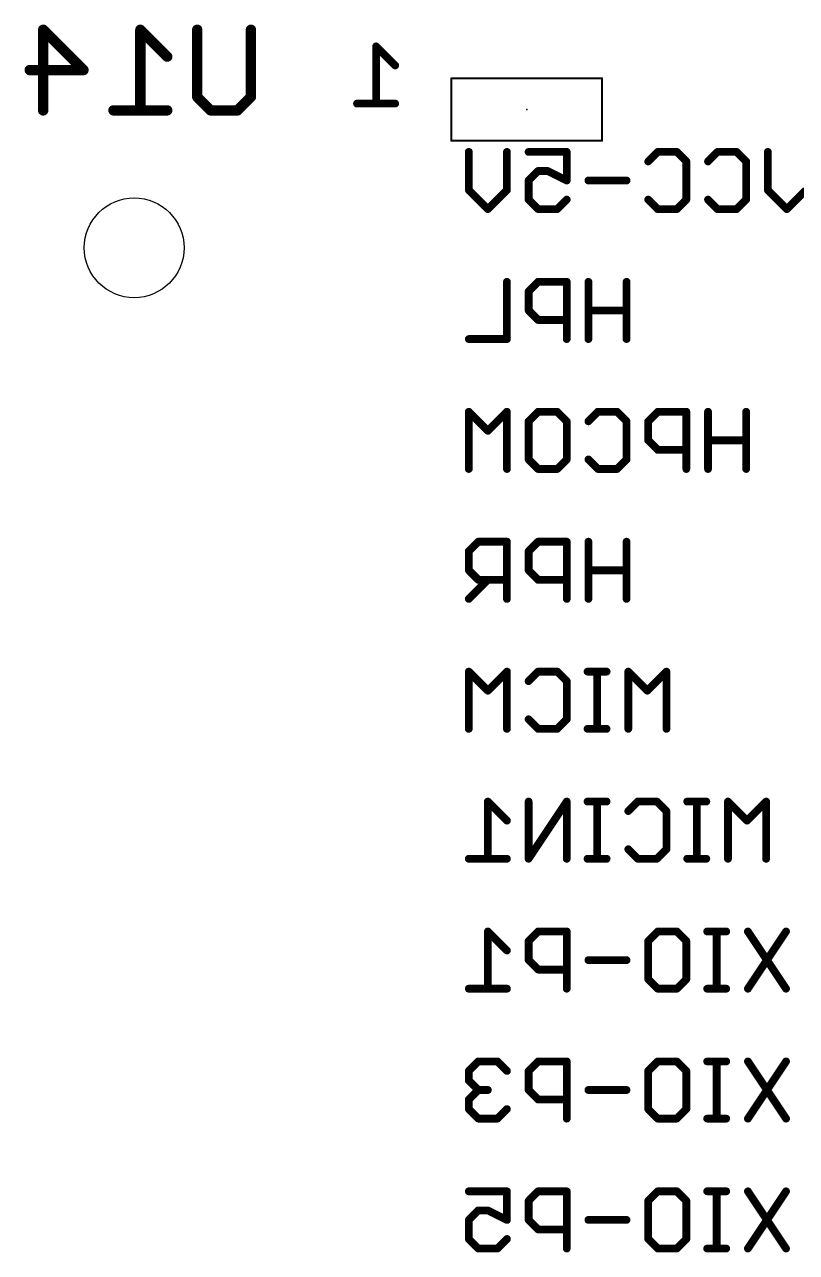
# Model space of a CAD drawing. Extents: x -84 to 55, y -33 to 162.
# Drawn here: x 15.46 to 30.56, y 114.5 to 138.51 of the extents above; entities that cross this region are included whole.
import ezdxf

# ---------------------------------------------------------------- set-up
doc = ezdxf.new("R2010")
doc.units = 0
for name, color, linetype in [('20', 7, 'CONTINUOUS'), ('22', 6, 'CONTINUOUS'), ('24', 7, 'CONTINUOUS')]:
    doc.layers.add(name, color=color, linetype=linetype)

msp = doc.modelspace()

# ---------------------------------------------------------------- linework, layer by layer
at = {"layer": '20'}
msp.add_circle((17.608, 134.144), 0.975, dxfattribs=at)
at = {"layer": '22'}
for points, const_width in [([(15.8649, 138.4427, 1), (15.7931, 138.3708)], 0.1016), ([(15.8798, 138.4067, 1), (15.7782, 138.4067)], 0.1016), ([(17.7648, 138.4427, 1), (17.6929, 138.3708)], 0.1016), ([(17.7797, 138.4067, 1), (17.6781, 138.4067)], 0.1016), ([(18.8914, 138.4067, 1), (18.7898, 138.4067)], 0.1016), ([(19.9422, 138.4067, 1), (19.8406, 138.4067)], 0.1016), ([(22.3649, 138.1089, 1), (22.311, 138.055)], 0.0762), ([(22.376, 138.082, 1), (22.2998, 138.082)], 0.0762), ([(18.2183, 137.8454, 1), (18.2902, 137.9173)], 0.1016), ([(15.5663, 137.6695, 1), (15.5663, 137.5679)], 0.1016), ([(16.5812, 137.5828, 1), (16.653, 137.6546)], 0.1016), ([(16.6171, 137.5679, 1), (16.6171, 137.6695)], 0.1016), ([(22.6839, 137.6822, 1), (22.7377, 137.736)], 0.0762), ([(23.8092, 137.4667, 1), (23.8092, 137.4477)], 0.0191), ([(23.8187, 137.4572, 1), (23.7997, 137.4572)], 0.0191), ([(26.7651, 137.4572, 1), (26.7461, 137.4572)], 0.0191), ([(26.7556, 137.4477, 1), (26.7556, 137.4667)], 0.0191), ([(18.8766, 137.1292, 1), (18.8047, 137.0574)], 0.1016), ([(18.7898, 137.0933, 1), (18.8914, 137.0933)], 0.1016), ([(19.8406, 137.0933, 1), (19.9422, 137.0933)], 0.1016), ([(19.9273, 137.0574, 1), (19.8555, 137.1292)], 0.1016), ([(15.7782, 136.8306, 1), (15.8798, 136.8306)], 0.1016), ([(17.2035, 136.8814, 1), (17.2035, 136.7798)], 0.1016), ([(17.6781, 136.8306, 1), (17.7797, 136.8306)], 0.1016), ([(18.2542, 136.7798, 1), (18.2542, 136.8814)], 0.1016), ([(19.1033, 136.8814, 1), (19.1033, 136.7798)], 0.1016), ([(19.0674, 136.7947, 1), (19.1392, 136.8665)], 0.1016), ([(19.5928, 136.8665, 1), (19.6646, 136.7947)], 0.1016), ([(19.6287, 136.7798, 1), (19.6287, 136.8814)], 0.1016), ([(21.9651, 137.0015, 1), (21.9651, 136.9253)], 0.0762), ([(22.2998, 136.9634, 1), (22.376, 136.9634)], 0.0762), ([(22.7108, 136.9253, 1), (22.7108, 137.0015)], 0.0762), ([(23.8092, 136.2475, 1), (23.8092, 136.2285)], 0.0191), ([(23.7997, 136.238, 1), (23.8187, 136.238)], 0.0191), ([(26.7461, 136.238, 1), (26.7651, 136.238)], 0.0191), ([(26.7556, 136.2285, 1), (26.7556, 136.2475)], 0.0191), ([(24.1886, 136.0188, 1), (24.1124, 136.0188)], 0.0762), ([(24.9343, 136.0188, 1), (24.8581, 136.0188)], 0.0762), ([(25.3199, 136.0569, 1), (25.3199, 135.9807)], 0.0762), ([(26.1037, 136.0188, 1), (26.0275, 136.0188)], 0.0762), ([(26.0656, 135.9807, 1), (26.0656, 136.0569)], 0.0762), ([(27.6318, 135.8593, 1), (27.6856, 135.8054)], 0.0762), ([(27.8451, 136.0569, 1), (27.8451, 135.9807)], 0.0762), ([(27.8721, 135.9918, 1), (27.8182, 136.0457)], 0.0762), ([(28.2449, 136.0457, 1), (28.191, 135.9918)], 0.0762), ([(28.218, 135.9807, 1), (28.218, 136.0569)], 0.0762), ([(28.4425, 135.8323, 1), (28.3663, 135.8323)], 0.0762), ([(28.3775, 135.8054, 1), (28.4313, 135.8593)], 0.0762), ([(28.8012, 135.8593, 1), (28.855, 135.8054)], 0.0762), ([(29.0145, 136.0569, 1), (29.0145, 135.9807)], 0.0762), ([(29.0415, 135.9918, 1), (28.9876, 136.0457)], 0.0762), ([(29.4143, 136.0457, 1), (29.3604, 135.9918)], 0.0762), ([(29.3874, 135.9807, 1), (29.3874, 136.0569)], 0.0762), ([(29.6119, 135.8323, 1), (29.5357, 135.8323)], 0.0762), ([(29.5469, 135.8054, 1), (29.6007, 135.8593)], 0.0762), ([(30.0356, 136.0188, 1), (29.9594, 136.0188)], 0.0762), ([(25.5063, 135.684, 1), (25.5063, 135.6078)], 0.0762), ([(25.5333, 135.619, 1), (25.4794, 135.6728)], 0.0762), ([(25.7098, 135.68, 1), (25.6757, 135.6118)], 0.0762), ([(25.6928, 135.6078, 1), (25.6928, 135.684)], 0.0762), ([(25.358, 135.4595, 1), (25.2818, 135.4595)], 0.0762), ([(25.293, 135.4864, 1), (25.3468, 135.4325)], 0.0762), ([(26.0275, 135.4595, 1), (26.1037, 135.4595)], 0.0762), ([(26.0486, 135.4254, 1), (26.0826, 135.4936)], 0.0762), ([(26.4893, 135.4976, 1), (26.4893, 135.4214)], 0.0762), ([(27.235, 135.4214, 1), (27.235, 135.4976)], 0.0762), ([(24.1775, 135.3, 1), (24.1236, 135.2461)], 0.0762), ([(24.1124, 135.2731, 1), (24.1886, 135.2731)], 0.0762), ([(24.8581, 135.2731, 1), (24.9343, 135.2731)], 0.0762), ([(24.9232, 135.2461, 1), (24.8693, 135.3)], 0.0762), ([(25.3468, 135.1136, 1), (25.293, 135.0597)], 0.0762), ([(26.0926, 135.0597, 1), (26.0387, 135.1136)], 0.0762), ([(27.6856, 135.1136, 1), (27.6318, 135.0597)], 0.0762), ([(28.4313, 135.0597, 1), (28.3775, 135.1136)], 0.0762), ([(28.855, 135.1136, 1), (28.8012, 135.0597)], 0.0762), ([(29.6007, 135.0597, 1), (29.5469, 135.1136)], 0.0762), ([(30.0244, 135.3, 1), (29.9706, 135.2461)], 0.0762), ([(29.9594, 135.2731, 1), (30.0356, 135.2731)], 0.0762), ([(24.4964, 134.9271, 1), (24.5503, 134.8733)], 0.0762), ([(24.4964, 134.8733, 1), (24.5503, 134.9271)], 0.0762), ([(25.2818, 135.0866, 1), (25.358, 135.0866)], 0.0762), ([(25.5063, 134.9383, 1), (25.5063, 134.8621)], 0.0762), ([(25.4794, 134.8733, 1), (25.5333, 134.9271)], 0.0762), ([(25.8522, 134.9271, 1), (25.9061, 134.8733)], 0.0762), ([(25.8792, 134.8621, 1), (25.8792, 134.9383)], 0.0762), ([(27.8451, 134.9383, 1), (27.8451, 134.8621)], 0.0762), ([(27.8182, 134.8733, 1), (27.8721, 134.9271)], 0.0762), ([(28.191, 134.9271, 1), (28.2449, 134.8733)], 0.0762), ([(28.218, 134.8621, 1), (28.218, 134.9383)], 0.0762), ([(28.3663, 135.0866, 1), (28.4425, 135.0866)], 0.0762), ([(29.0145, 134.9383, 1), (29.0145, 134.8621)], 0.0762), ([(28.9876, 134.8733, 1), (29.0415, 134.9271)], 0.0762), ([(29.3604, 134.9271, 1), (29.4143, 134.8733)], 0.0762), ([(29.3874, 134.8621, 1), (29.3874, 134.9383)], 0.0762), ([(29.5357, 135.0866, 1), (29.6119, 135.0866)], 0.0762), ([(30.3434, 134.9271, 1), (30.3973, 134.8733)], 0.0762), ([(30.3434, 134.8733, 1), (30.3973, 134.9271)], 0.0762), ([(24.9343, 133.4788, 1), (24.8581, 133.4788)], 0.0762), ([(25.5063, 133.5169, 1), (25.5063, 133.4407)], 0.0762), ([(25.5333, 133.4518, 1), (25.4794, 133.5057)], 0.0762), ([(26.1037, 133.4788, 1), (26.0275, 133.4788)], 0.0762), ([(26.0656, 133.4407, 1), (26.0656, 133.5169)], 0.0762), ([(26.5274, 133.4788, 1), (26.4512, 133.4788)], 0.0762), ([(27.2731, 133.4788, 1), (27.1969, 133.4788)], 0.0762), ([(25.358, 133.2923, 1), (25.2818, 133.2923)], 0.0762), ([(25.293, 133.3193, 1), (25.3468, 133.2654)], 0.0762), ([(25.3468, 132.9464, 1), (25.293, 132.8925)], 0.0762), ([(26.4893, 132.9576, 1), (26.4893, 132.8814)], 0.0762), ([(27.235, 132.8814, 1), (27.235, 132.9576)], 0.0762), ([(25.2818, 132.9195, 1), (25.358, 132.9195)], 0.0762), ([(25.5063, 132.7712, 1), (25.5063, 132.695)], 0.0762), ([(25.4794, 132.7061, 1), (25.5333, 132.76)], 0.0762), ([(26.0656, 132.695, 1), (26.0656, 132.7712)], 0.0762), ([(24.1505, 132.3983, 1), (24.1505, 132.3221)], 0.0762), ([(24.8581, 132.3602, 1), (24.9343, 132.3602)], 0.0762), ([(24.8962, 132.3221, 1), (24.8962, 132.3983)], 0.0762), ([(26.0275, 132.3602, 1), (26.1037, 132.3602)], 0.0762), ([(26.4512, 132.3602, 1), (26.5274, 132.3602)], 0.0762), ([(27.1969, 132.3602, 1), (27.2731, 132.3602)], 0.0762), ([(24.1886, 130.9388, 1), (24.1124, 130.9388)], 0.0762), ([(24.1774, 130.9657, 1), (24.1236, 130.9118)], 0.0762), ([(24.9343, 130.9388, 1), (24.8581, 130.9388)], 0.0762), ([(24.9232, 130.9118, 1), (24.8693, 130.9657)], 0.0762), ([(25.358, 130.7523, 1), (25.2818, 130.7523)], 0.0762), ([(25.5063, 130.9769, 1), (25.5063, 130.9007)], 0.0762), ([(25.5333, 130.9118, 1), (25.4794, 130.9657)], 0.0762), ([(25.9061, 130.9657, 1), (25.8522, 130.9118)], 0.0762), ([(25.8792, 130.9007, 1), (25.8792, 130.9769)], 0.0762), ([(26.1037, 130.7523, 1), (26.0275, 130.7523)], 0.0762), ([(26.6757, 130.9769, 1), (26.6757, 130.9007)], 0.0762), ([(26.7027, 130.9118, 1), (26.6488, 130.9657)], 0.0762), ([(27.0755, 130.9657, 1), (27.0216, 130.9118)], 0.0762), ([(27.0486, 130.9007, 1), (27.0486, 130.9769)], 0.0762), ([(27.2731, 130.7523, 1), (27.1969, 130.7523)], 0.0762), ([(27.6968, 130.7523, 1), (27.6206, 130.7523)], 0.0762), ([(27.8451, 130.9769, 1), (27.8451, 130.9007)], 0.0762), ([(27.8721, 130.9118, 1), (27.8182, 130.9657)], 0.0762), ([(28.4425, 130.9388, 1), (28.3663, 130.9388)], 0.0762), ([(28.4044, 130.9007, 1), (28.4044, 130.9769)], 0.0762), ([(28.8662, 130.9388, 1), (28.79, 130.9388)], 0.0762), ([(29.6119, 130.9388, 1), (29.5357, 130.9388)], 0.0762), ([(24.4964, 130.5928, 1), (24.5503, 130.539)], 0.0762), ([(24.4964, 130.539, 1), (24.5503, 130.5928)], 0.0762), ([(25.293, 130.7793, 1), (25.3468, 130.7254)], 0.0762), ([(26.0387, 130.7254, 1), (26.0925, 130.7793)], 0.0762), ([(26.4624, 130.7793, 1), (26.5162, 130.7254)], 0.0762), ([(27.2081, 130.7254, 1), (27.2619, 130.7793)], 0.0762), ([(27.6318, 130.7793, 1), (27.6856, 130.7254)], 0.0762), ([(27.6856, 130.4064, 1), (27.6318, 130.3525)], 0.0762), ([(27.6206, 130.3795, 1), (27.6968, 130.3795)], 0.0762), ([(28.8281, 130.4176, 1), (28.8281, 130.3414)], 0.0762), ([(29.5738, 130.3414, 1), (29.5738, 130.4176)], 0.0762), ([(27.8451, 130.2311, 1), (27.8451, 130.155)], 0.0762), ([(27.8182, 130.1661, 1), (27.8721, 130.22)], 0.0762), ([(28.4044, 130.155, 1), (28.4044, 130.2311)], 0.0762), ([(25.3468, 130.0336, 1), (25.293, 129.9797)], 0.0762), ([(25.2818, 130.0066, 1), (25.358, 130.0066)], 0.0762), ([(25.5063, 129.8583, 1), (25.5063, 129.7821)], 0.0762), ([(25.4794, 129.7933, 1), (25.5333, 129.8471)], 0.0762), ([(25.8522, 129.8471, 1), (25.9061, 129.7933)], 0.0762), ([(25.8792, 129.7821, 1), (25.8792, 129.8583)], 0.0762), ([(26.0275, 130.0066, 1), (26.1037, 130.0066)], 0.0762), ([(26.0925, 129.9797, 1), (26.0387, 130.0336)], 0.0762), ([(26.5162, 130.0336, 1), (26.4624, 129.9797)], 0.0762), ([(26.6757, 129.8583, 1), (26.6757, 129.7821)], 0.0762), ([(26.6488, 129.7933, 1), (26.7027, 129.8471)], 0.0762), ([(27.0216, 129.8471, 1), (27.0755, 129.7933)], 0.0762), ([(27.0486, 129.7821, 1), (27.0486, 129.8583)], 0.0762), ([(27.1969, 130.0066, 1), (27.2731, 130.0066)], 0.0762), ([(27.2619, 129.9797, 1), (27.2081, 130.0336)], 0.0762), ([(24.1124, 129.8202, 1), (24.1886, 129.8202)], 0.0762), ([(24.8581, 129.8202, 1), (24.9343, 129.8202)], 0.0762), ([(28.3663, 129.8202, 1), (28.4425, 129.8202)], 0.0762), ([(28.79, 129.8202, 1), (28.8662, 129.8202)], 0.0762), ([(29.5357, 129.8202, 1), (29.6119, 129.8202)], 0.0762), ([(24.3369, 128.4369, 1), (24.3369, 128.3607)], 0.0762), ([(24.3639, 128.3718, 1), (24.31, 128.4257)], 0.0762), ([(24.9343, 128.3988, 1), (24.8581, 128.3988)], 0.0762), ([(24.8962, 128.3607, 1), (24.8962, 128.4369)], 0.0762), ([(25.5063, 128.4369, 1), (25.5063, 128.3607)], 0.0762), ([(25.5333, 128.3718, 1), (25.4794, 128.4257)], 0.0762), ([(26.1037, 128.3988, 1), (26.0275, 128.3988)], 0.0762), ([(26.0656, 128.3607, 1), (26.0656, 128.4369)], 0.0762), ([(26.5274, 128.3988, 1), (26.4512, 128.3988)], 0.0762), ([(27.2731, 128.3988, 1), (27.1969, 128.3988)], 0.0762), ([(24.1886, 128.2123, 1), (24.1124, 128.2123)], 0.0762), ([(24.1236, 128.2393, 1), (24.1774, 128.1854)], 0.0762), ([(25.358, 128.2123, 1), (25.2818, 128.2123)], 0.0762), ([(25.293, 128.2393, 1), (25.3468, 128.1854)], 0.0762), ([(24.1774, 127.8664, 1), (24.1236, 127.8125)], 0.0762), ([(24.1124, 127.8395, 1), (24.1886, 127.8395)], 0.0762), ([(24.3369, 127.6912, 1), (24.3369, 127.615)], 0.0762), ([(24.31, 127.6261, 1), (24.3639, 127.68)], 0.0762), ([(24.5503, 127.6261, 1), (24.4964, 127.68)], 0.0762), ([(24.8962, 127.615, 1), (24.8962, 127.6912)], 0.0762), ([(25.3468, 127.8664, 1), (25.293, 127.8125)], 0.0762), ([(25.2818, 127.8395, 1), (25.358, 127.8395)], 0.0762), ([(25.5063, 127.6912, 1), (25.5063, 127.615)], 0.0762), ([(25.4794, 127.6261, 1), (25.5333, 127.68)], 0.0762), ([(26.0656, 127.615, 1), (26.0656, 127.6912)], 0.0762), ([(26.4893, 127.8776, 1), (26.4893, 127.8014)], 0.0762), ([(27.235, 127.8014, 1), (27.235, 127.8776)], 0.0762), ([(24.1236, 127.3071, 1), (24.1774, 127.2533)], 0.0762), ([(24.8581, 127.2802, 1), (24.9343, 127.2802)], 0.0762), ([(26.0275, 127.2802, 1), (26.1037, 127.2802)], 0.0762), ([(26.4512, 127.2802, 1), (26.5274, 127.2802)], 0.0762), ([(27.1969, 127.2802, 1), (27.2731, 127.2802)], 0.0762), ([(24.1886, 125.8588, 1), (24.1124, 125.8588)], 0.0762), ([(24.1774, 125.8857, 1), (24.1236, 125.8318)], 0.0762), ([(24.9343, 125.8588, 1), (24.8581, 125.8588)], 0.0762), ([(24.9231, 125.8318, 1), (24.8693, 125.8857)], 0.0762), ([(25.5063, 125.8969, 1), (25.5063, 125.8207)], 0.0762), ([(25.5333, 125.8318, 1), (25.4794, 125.8857)], 0.0762), ([(25.9061, 125.8857, 1), (25.8522, 125.8318)], 0.0762), ([(25.8792, 125.8207, 1), (25.8792, 125.8969)], 0.0762), ([(26.4724, 125.8969, 1), (26.4724, 125.8207)], 0.0762), ([(26.6969, 125.8588, 1), (26.6207, 125.8588)], 0.0762), ([(26.8452, 125.8207, 1), (26.8452, 125.8969)], 0.0762), ([(27.307, 125.8588, 1), (27.2308, 125.8588)], 0.0762), ([(27.2958, 125.8857, 1), (27.242, 125.8318)], 0.0762), ([(28.0527, 125.8588, 1), (27.9765, 125.8588)], 0.0762), ([(28.0415, 125.8318, 1), (27.9877, 125.8857)], 0.0762), ([(24.4964, 125.5128, 1), (24.5503, 125.459)], 0.0762), ([(24.4964, 125.459, 1), (24.5503, 125.5128)], 0.0762), ([(25.293, 125.6993, 1), (25.3468, 125.6454)], 0.0762), ([(26.1037, 125.6723, 1), (26.0275, 125.6723)], 0.0762), ([(26.0387, 125.6454, 1), (26.0925, 125.6993)], 0.0762), ([(27.6148, 125.5128, 1), (27.6687, 125.459)], 0.0762), ([(27.6148, 125.459, 1), (27.6687, 125.5128)], 0.0762), ([(25.3468, 124.9536, 1), (25.293, 124.8997)], 0.0762), ([(26.0275, 124.9266, 1), (26.1037, 124.9266)], 0.0762), ([(26.0925, 124.8997, 1), (26.0387, 124.9536)], 0.0762), ([(24.1124, 124.7402, 1), (24.1886, 124.7402)], 0.0762), ([(24.8581, 124.7402, 1), (24.9343, 124.7402)], 0.0762), ([(25.5063, 124.7783, 1), (25.5063, 124.7021)], 0.0762), ([(25.4794, 124.7133, 1), (25.5333, 124.7671)], 0.0762), ([(25.8522, 124.7671, 1), (25.9061, 124.7133)], 0.0762), ([(25.8792, 124.7021, 1), (25.8792, 124.7783)], 0.0762), ([(26.4724, 124.7783, 1), (26.4724, 124.7021)], 0.0762), ([(26.6207, 124.7402, 1), (26.6969, 124.7402)], 0.0762), ([(26.8452, 124.7021, 1), (26.8452, 124.7783)], 0.0762), ([(27.2308, 124.7402, 1), (27.307, 124.7402)], 0.0762), ([(27.9765, 124.7402, 1), (28.0527, 124.7402)], 0.0762), ([(24.5503, 123.3457, 1), (24.4964, 123.2918)], 0.0762), ([(24.5615, 123.3188, 1), (24.4853, 123.3188)], 0.0762), ([(25.358, 123.3188, 1), (25.2818, 123.3188)], 0.0762), ([(26.1037, 123.3188, 1), (26.0275, 123.3188)], 0.0762), ([(26.0973, 123.2976, 1), (26.0339, 123.3399)], 0.0762), ([(26.4724, 123.3569, 1), (26.4724, 123.2807)], 0.0762), ([(26.6969, 123.3188, 1), (26.6207, 123.3188)], 0.0762), ([(26.8452, 123.2807, 1), (26.8452, 123.3569)], 0.0762), ([(27.4553, 123.3569, 1), (27.4553, 123.2807)], 0.0762), ([(27.4823, 123.2918, 1), (27.4284, 123.3457)], 0.0762), ([(27.8551, 123.3457, 1), (27.8012, 123.2918)], 0.0762), ([(27.8282, 123.2807, 1), (27.8282, 123.3569)], 0.0762), ([(28.4214, 123.3569, 1), (28.4214, 123.2807)], 0.0762), ([(28.6459, 123.3188, 1), (28.5697, 123.3188)], 0.0762), ([(28.7942, 123.2807, 1), (28.7942, 123.3569)], 0.0762), ([(29.256, 123.3188, 1), (29.1798, 123.3188)], 0.0762), ([(29.2448, 123.3457, 1), (29.191, 123.2918)], 0.0762), ([(30.0017, 123.3188, 1), (29.9255, 123.3188)], 0.0762), ([(29.9905, 123.2918, 1), (29.9367, 123.3457)], 0.0762), ([(27.242, 123.1593, 1), (27.2958, 123.1054)], 0.0762), ([(28.0527, 123.1323, 1), (27.9765, 123.1323)], 0.0762), ([(27.9877, 123.1054, 1), (28.0415, 123.1593)], 0.0762), ([(24.8693, 122.919, 1), (24.9232, 122.9728)], 0.0762), ([(29.5638, 122.9728, 1), (29.6177, 122.919)], 0.0762), ([(29.5638, 122.919, 1), (29.6177, 122.9728)], 0.0762), ([(27.2958, 122.4136, 1), (27.242, 122.3597)], 0.0762), ([(27.9765, 122.3866, 1), (28.0527, 122.3866)], 0.0762), ([(28.0415, 122.3597, 1), (27.9877, 122.4136)], 0.0762), ([(24.1505, 122.2383, 1), (24.1505, 122.1621)], 0.0762), ([(24.4853, 122.2002, 1), (24.5615, 122.2002)], 0.0762), ([(24.8962, 122.1621, 1), (24.8962, 122.2383)], 0.0762), ([(25.2882, 122.2213, 1), (25.3516, 122.1791)], 0.0762), ([(25.2818, 122.2002, 1), (25.358, 122.2002)], 0.0762), ([(26.0275, 122.2002, 1), (26.1037, 122.2002)], 0.0762), ([(26.4724, 122.2383, 1), (26.4724, 122.1621)], 0.0762), ([(26.6207, 122.2002, 1), (26.6969, 122.2002)], 0.0762), ([(26.8452, 122.1621, 1), (26.8452, 122.2383)], 0.0762), ([(27.4553, 122.2383, 1), (27.4553, 122.1621)], 0.0762), ([(27.4284, 122.1733, 1), (27.4823, 122.2271)], 0.0762), ([(27.8012, 122.2271, 1), (27.8551, 122.1733)], 0.0762), ([(27.8282, 122.1621, 1), (27.8282, 122.2383)], 0.0762), ([(28.4214, 122.2383, 1), (28.4214, 122.1621)], 0.0762), ([(28.5697, 122.2002, 1), (28.6459, 122.2002)], 0.0762), ([(28.7942, 122.1621, 1), (28.7942, 122.2383)], 0.0762), ([(29.1798, 122.2002, 1), (29.256, 122.2002)], 0.0762), ([(29.9255, 122.2002, 1), (30.0017, 122.2002)], 0.0762), ([(24.5503, 120.8057, 1), (24.4964, 120.7518)], 0.0762), ([(24.5615, 120.7788, 1), (24.4853, 120.7788)], 0.0762), ([(25.5063, 120.8169, 1), (25.5063, 120.7407)], 0.0762), ([(25.5333, 120.7518, 1), (25.4794, 120.8057)], 0.0762), ([(26.1037, 120.7788, 1), (26.0275, 120.7788)], 0.0762), ([(26.0656, 120.7407, 1), (26.0656, 120.8169)], 0.0762), ([(27.8451, 120.8169, 1), (27.8451, 120.7407)], 0.0762), ([(27.8721, 120.7518, 1), (27.8182, 120.8057)], 0.0762), ([(28.2449, 120.8057, 1), (28.191, 120.7518)], 0.0762), ([(28.218, 120.7407, 1), (28.218, 120.8169)], 0.0762), ([(28.8112, 120.8169, 1), (28.8112, 120.7407)], 0.0762), ([(29.0357, 120.7788, 1), (28.9595, 120.7788)], 0.0762), ([(29.184, 120.7407, 1), (29.184, 120.8169)], 0.0762), ([(29.6394, 120.7999, 1), (29.576, 120.7576)], 0.0762), ([(30.3851, 120.7576, 1), (30.3217, 120.7999)], 0.0762), ([(25.358, 120.5923, 1), (25.2818, 120.5923)], 0.0762), ([(25.293, 120.6193, 1), (25.3468, 120.5654)], 0.0762), ([(27.6968, 120.5923, 1), (27.6206, 120.5923)], 0.0762), ([(27.6318, 120.6193, 1), (27.6856, 120.5654)], 0.0762), ([(28.4425, 120.5923, 1), (28.3663, 120.5923)], 0.0762), ([(28.3775, 120.5654, 1), (28.4313, 120.6193)], 0.0762), ([(24.8693, 120.379, 1), (24.9232, 120.4328)], 0.0762), ([(25.3468, 120.2464, 1), (25.293, 120.1925)], 0.0762), ([(26.4893, 120.2576, 1), (26.4893, 120.1814)], 0.0762), ([(27.235, 120.1814, 1), (27.235, 120.2576)], 0.0762), ([(25.2818, 120.2195, 1), (25.358, 120.2195)], 0.0762), ([(25.5063, 120.0712, 1), (25.5063, 119.995)], 0.0762), ([(25.4794, 120.0061, 1), (25.5333, 120.06)], 0.0762), ([(26.0656, 119.995, 1), (26.0656, 120.0712)], 0.0762), ([(27.6856, 119.8736, 1), (27.6318, 119.8197)], 0.0762), ([(27.6206, 119.8466, 1), (27.6968, 119.8466)], 0.0762), ([(28.3663, 119.8466, 1), (28.4425, 119.8466)], 0.0762), ([(28.4313, 119.8197, 1), (28.3775, 119.8736)], 0.0762), ([(24.1505, 119.6983, 1), (24.1505, 119.6221)], 0.0762), ([(24.4853, 119.6602, 1), (24.5615, 119.6602)], 0.0762), ([(24.8962, 119.6221, 1), (24.8962, 119.6983)], 0.0762), ([(26.0275, 119.6602, 1), (26.1037, 119.6602)], 0.0762), ([(27.8451, 119.6983, 1), (27.8451, 119.6221)], 0.0762), ([(27.8182, 119.6333, 1), (27.8721, 119.6871)], 0.0762), ([(28.191, 119.6871, 1), (28.2449, 119.6333)], 0.0762), ([(28.218, 119.6221, 1), (28.218, 119.6983)], 0.0762), ([(28.8112, 119.6983, 1), (28.8112, 119.6221)], 0.0762), ([(28.9595, 119.6602, 1), (29.0357, 119.6602)], 0.0762), ([(29.184, 119.6221, 1), (29.184, 119.6983)], 0.0762), ([(29.576, 119.6813, 1), (29.6394, 119.6391)], 0.0762), ([(30.3217, 119.6391, 1), (30.3851, 119.6813)], 0.0762), ([(24.1886, 118.0523, 1), (24.1124, 118.0523)], 0.0762), ([(24.1236, 118.0793, 1), (24.1774, 118.0254)], 0.0762), ([(24.3369, 118.2769, 1), (24.3369, 118.2007)], 0.0762), ([(24.3639, 118.2118, 1), (24.31, 118.2657)], 0.0762), ([(24.7367, 118.2657, 1), (24.6828, 118.2118)], 0.0762), ([(24.7098, 118.2007, 1), (24.7098, 118.2769)], 0.0762), ([(24.8693, 118.0254, 1), (24.9232, 118.0793)], 0.0762), ([(25.358, 118.0523, 1), (25.2818, 118.0523)], 0.0762), ([(25.293, 118.0793, 1), (25.3468, 118.0254)], 0.0762), ([(25.5063, 118.2769, 1), (25.5063, 118.2007)], 0.0762), ([(25.5333, 118.2118, 1), (25.4794, 118.2657)], 0.0762), ([(26.1037, 118.2388, 1), (26.0275, 118.2388)], 0.0762), ([(26.0656, 118.2007, 1), (26.0656, 118.2769)], 0.0762), ([(27.6968, 118.0523, 1), (27.6206, 118.0523)], 0.0762), ([(27.6318, 118.0793, 1), (27.6856, 118.0254)], 0.0762), ([(27.8451, 118.2769, 1), (27.8451, 118.2007)], 0.0762), ([(27.8721, 118.2118, 1), (27.8182, 118.2657)], 0.0762), ([(28.2449, 118.2657, 1), (28.191, 118.2118)], 0.0762), ([(28.218, 118.2007, 1), (28.218, 118.2769)], 0.0762), ([(28.4425, 118.0523, 1), (28.3663, 118.0523)], 0.0762), ([(28.3775, 118.0254, 1), (28.4313, 118.0793)], 0.0762), ([(28.8112, 118.2769, 1), (28.8112, 118.2007)], 0.0762), ([(29.0357, 118.2388, 1), (28.9595, 118.2388)], 0.0762), ([(29.184, 118.2007, 1), (29.184, 118.2769)], 0.0762), ([(29.6394, 118.2599, 1), (29.576, 118.2176)], 0.0762), ([(30.3851, 118.2176, 1), (30.3217, 118.2599)], 0.0762), ([(24.1124, 117.8659, 1), (24.1886, 117.8659)], 0.0762), ([(24.1775, 117.8928, 1), (24.1236, 117.839)], 0.0762), ([(24.3369, 117.7176, 1), (24.3369, 117.6414)], 0.0762), ([(24.3639, 117.6525, 1), (24.31, 117.7064)], 0.0762), ([(24.31, 117.6525, 1), (24.3639, 117.7064)], 0.0762), ([(24.5234, 117.6414, 1), (24.5234, 117.7176)], 0.0762), ([(25.3468, 117.7064, 1), (25.293, 117.6525)], 0.0762), ([(25.2818, 117.6795, 1), (25.358, 117.6795)], 0.0762), ([(26.4893, 117.7176, 1), (26.4893, 117.6414)], 0.0762), ([(27.235, 117.6414, 1), (27.235, 117.7176)], 0.0762), ([(24.1886, 117.4931, 1), (24.1124, 117.4931)], 0.0762), ([(24.1236, 117.52, 1), (24.1774, 117.4661)], 0.0762), ([(24.1774, 117.3336, 1), (24.1236, 117.2797)], 0.0762), ([(24.9232, 117.2797, 1), (24.8693, 117.3336)], 0.0762), ([(25.5063, 117.5312, 1), (25.5063, 117.455)], 0.0762), ([(25.4794, 117.4661, 1), (25.5333, 117.52)], 0.0762), ([(26.0656, 117.455, 1), (26.0656, 117.5312)], 0.0762), ([(27.6856, 117.3336, 1), (27.6318, 117.2797)], 0.0762), ([(28.4313, 117.2797, 1), (28.3775, 117.3336)], 0.0762), ([(24.1124, 117.3066, 1), (24.1886, 117.3066)], 0.0762), ([(24.3369, 117.1583, 1), (24.3369, 117.0821)], 0.0762), ([(24.31, 117.0933, 1), (24.3639, 117.1471)], 0.0762), ([(24.6828, 117.1471, 1), (24.7367, 117.0933)], 0.0762), ([(24.7098, 117.0821, 1), (24.7098, 117.1583)], 0.0762), ([(26.0275, 117.1202, 1), (26.1037, 117.1202)], 0.0762), ([(27.6206, 117.3066, 1), (27.6968, 117.3066)], 0.0762), ([(27.8451, 117.1583, 1), (27.8451, 117.0821)], 0.0762), ([(27.8182, 117.0933, 1), (27.8721, 117.1471)], 0.0762), ([(28.191, 117.1471, 1), (28.2449, 117.0933)], 0.0762), ([(28.218, 117.0821, 1), (28.218, 117.1583)], 0.0762), ([(28.3663, 117.3066, 1), (28.4425, 117.3066)], 0.0762), ([(28.8112, 117.1583, 1), (28.8112, 117.0821)], 0.0762), ([(28.9595, 117.1202, 1), (29.0357, 117.1202)], 0.0762), ([(29.184, 117.0821, 1), (29.184, 117.1583)], 0.0762), ([(29.576, 117.1413, 1), (29.6394, 117.0991)], 0.0762), ([(30.3217, 117.0991, 1), (30.3851, 117.1413)], 0.0762), ([(24.1505, 115.7369, 1), (24.1505, 115.6607)], 0.0762), ([(24.9343, 115.6988, 1), (24.8581, 115.6988)], 0.0762), ([(24.8962, 115.6607, 1), (24.8962, 115.7369)], 0.0762), ([(25.5063, 115.7369, 1), (25.5063, 115.6607)], 0.0762), ([(25.5333, 115.6718, 1), (25.4794, 115.7257)], 0.0762), ([(26.1037, 115.6988, 1), (26.0275, 115.6988)], 0.0762), ([(26.0656, 115.6607, 1), (26.0656, 115.7369)], 0.0762), ([(27.8451, 115.7369, 1), (27.8451, 115.6607)], 0.0762), ([(27.8721, 115.6718, 1), (27.8182, 115.7257)], 0.0762), ([(28.2449, 115.7257, 1), (28.191, 115.6718)], 0.0762), ([(28.218, 115.6607, 1), (28.218, 115.7369)], 0.0762), ([(28.8112, 115.7369, 1), (28.8112, 115.6607)], 0.0762), ([(29.0357, 115.6988, 1), (28.9595, 115.6988)], 0.0762), ([(29.184, 115.6607, 1), (29.184, 115.7369)], 0.0762), ([(29.6394, 115.7199, 1), (29.576, 115.6776)], 0.0762), ([(30.3851, 115.6776, 1), (30.3217, 115.7199)], 0.0762), ([(25.358, 115.5123, 1), (25.2818, 115.5123)], 0.0762), ([(25.293, 115.5393, 1), (25.3468, 115.4854)], 0.0762), ([(27.6968, 115.5123, 1), (27.6206, 115.5123)], 0.0762), ([(27.6318, 115.5393, 1), (27.6856, 115.4854)], 0.0762), ([(28.4425, 115.5123, 1), (28.3663, 115.5123)], 0.0762), ([(28.3775, 115.4854, 1), (28.4313, 115.5393)], 0.0762), ([(24.3369, 115.364, 1), (24.3369, 115.2878)], 0.0762), ([(24.3639, 115.299, 1), (24.31, 115.3528)], 0.0762), ([(24.5404, 115.36, 1), (24.5063, 115.2918)], 0.0762), ([(24.5234, 115.2878, 1), (24.5234, 115.364)], 0.0762), ([(24.1886, 115.1395, 1), (24.1124, 115.1395)], 0.0762), ([(24.1236, 115.1664, 1), (24.1775, 115.1125)], 0.0762), ([(24.8581, 115.1395, 1), (24.9343, 115.1395)], 0.0762), ([(24.8792, 115.1054, 1), (24.9133, 115.1736)], 0.0762), ([(25.3468, 115.1664, 1), (25.293, 115.1125)], 0.0762), ([(25.2818, 115.1395, 1), (25.358, 115.1395)], 0.0762), ([(25.5063, 114.9912, 1), (25.5063, 114.915)], 0.0762), ([(25.4794, 114.9261, 1), (25.5333, 114.98)], 0.0762), ([(26.0656, 114.915, 1), (26.0656, 114.9912)], 0.0762), ([(26.4893, 115.1776, 1), (26.4893, 115.1014)], 0.0762), ([(27.235, 115.1014, 1), (27.235, 115.1776)], 0.0762), ([(24.1774, 114.7936, 1), (24.1236, 114.7397)], 0.0762), ([(24.1124, 114.7666, 1), (24.1886, 114.7666)], 0.0762), ([(24.9232, 114.7397, 1), (24.8693, 114.7936)], 0.0762), ([(27.6856, 114.7936, 1), (27.6318, 114.7397)], 0.0762), ([(27.6206, 114.7666, 1), (27.6968, 114.7666)], 0.0762), ([(28.3663, 114.7666, 1), (28.4425, 114.7666)], 0.0762), ([(28.4313, 114.7397, 1), (28.3775, 114.7936)], 0.0762), ([(24.3369, 114.6183, 1), (24.3369, 114.5421)], 0.0762), ([(24.31, 114.5533, 1), (24.3639, 114.6071)], 0.0762), ([(24.6828, 114.6071, 1), (24.7367, 114.5533)], 0.0762), ([(24.7098, 114.5421, 1), (24.7098, 114.6183)], 0.0762), ([(26.0275, 114.5802, 1), (26.1037, 114.5802)], 0.0762), ([(27.8451, 114.6183, 1), (27.8451, 114.5421)], 0.0762), ([(27.8182, 114.5533, 1), (27.8721, 114.6071)], 0.0762), ([(28.191, 114.6071, 1), (28.2449, 114.5533)], 0.0762), ([(28.218, 114.5421, 1), (28.218, 114.6183)], 0.0762), ([(28.8112, 114.6183, 1), (28.8112, 114.5421)], 0.0762), ([(28.9595, 114.5802, 1), (29.0357, 114.5802)], 0.0762), ([(29.184, 114.5421, 1), (29.184, 114.6183)], 0.0762), ([(29.576, 114.6013, 1), (29.6394, 114.5591)], 0.0762), ([(30.3217, 114.5591, 1), (30.3851, 114.6013)], 0.0762)]:
    msp.add_lwpolyline(points, format="xyb", dxfattribs=dict(at, const_width=const_width))
for points, const_width in [([(15.829, 136.8306), (15.829, 138.4067)], 0.2032), ([(15.829, 138.4067), (16.6171, 137.6187)], 0.2032), ([(18.2542, 137.8814), (17.7289, 138.4067)], 0.2032), ([(17.7289, 138.4067), (17.7289, 136.8306)], 0.2032), ([(18.8406, 137.0933), (18.8406, 138.4067)], 0.2032), ([(19.8914, 138.4067), (19.8914, 137.0933)], 0.2032), ([(22.7108, 137.7091), (22.3379, 138.082)], 0.1524), ([(22.3379, 138.082), (22.3379, 136.9634)], 0.1524), ([(16.6171, 137.6187), (15.5663, 137.6187)], 0.2032), ([(26.7556, 137.4572), (23.8092, 137.4572)], 0.0381), ([(23.8092, 137.4572), (23.8092, 136.238)], 0.0381), ([(26.7556, 136.238), (26.7556, 137.4572)], 0.0381), ([(19.1033, 136.8306), (18.8406, 137.0933)], 0.2032), ([(19.8914, 137.0933), (19.6287, 136.8306)], 0.2032), ([(18.2542, 136.8306), (17.2035, 136.8306)], 0.2032), ([(19.6287, 136.8306), (19.1033, 136.8306)], 0.2032), ([(22.7108, 136.9634), (21.9651, 136.9634)], 0.1524), ([(23.8092, 136.238), (26.7556, 136.238)], 0.0381), ([(24.1505, 135.2731), (24.1505, 136.0188)], 0.1524), ([(24.8962, 136.0188), (24.8962, 135.2731)], 0.1524), ([(25.3199, 136.0188), (26.0656, 136.0188)], 0.1524), ([(26.0656, 136.0188), (26.0656, 135.4595)], 0.1524), ([(27.6587, 135.8323), (27.8451, 136.0188)], 0.1524), ([(27.8451, 136.0188), (28.218, 136.0188)], 0.1524), ([(28.218, 136.0188), (28.4044, 135.8323)], 0.1524), ([(28.4044, 135.8323), (28.4044, 135.0866)], 0.1524), ([(28.8281, 135.8323), (29.0145, 136.0188)], 0.1524), ([(29.0145, 136.0188), (29.3874, 136.0188)], 0.1524), ([(29.3874, 136.0188), (29.5738, 135.8323)], 0.1524), ([(29.5738, 135.8323), (29.5738, 135.0866)], 0.1524), ([(29.9975, 135.2731), (29.9975, 136.0188)], 0.1524), ([(25.5063, 135.6459), (25.3199, 135.4595)], 0.1524), ([(25.6928, 135.6459), (25.5063, 135.6459)], 0.1524), ([(26.0656, 135.4595), (25.6928, 135.6459)], 0.1524), ([(25.3199, 135.4595), (25.3199, 135.0866)], 0.1524), ([(27.235, 135.4595), (26.4893, 135.4595)], 0.1524), ([(24.5234, 134.9002), (24.1505, 135.2731)], 0.1524), ([(24.8962, 135.2731), (24.5234, 134.9002)], 0.1524), ([(25.3199, 135.0866), (25.5063, 134.9002)], 0.1524), ([(25.8792, 134.9002), (26.0656, 135.0866)], 0.1524), ([(27.8451, 134.9002), (27.6587, 135.0866)], 0.1524), ([(28.4044, 135.0866), (28.218, 134.9002)], 0.1524), ([(29.0145, 134.9002), (28.8281, 135.0866)], 0.1524), ([(29.5738, 135.0866), (29.3874, 134.9002)], 0.1524), ([(30.3703, 134.9002), (29.9975, 135.2731)], 0.1524), ([(30.7432, 135.2731), (30.3703, 134.9002)], 0.1524), ([(25.5063, 134.9002), (25.8792, 134.9002)], 0.1524), ([(28.218, 134.9002), (27.8451, 134.9002)], 0.1524), ([(29.3874, 134.9002), (29.0145, 134.9002)], 0.1524), ([(24.8962, 133.4788), (24.8962, 132.3602)], 0.1524), ([(25.5063, 133.4788), (25.3199, 133.2923)], 0.1524), ([(26.0656, 133.4788), (25.5063, 133.4788)], 0.1524), ([(26.0656, 132.3602), (26.0656, 133.4788)], 0.1524), ([(26.4893, 133.4788), (26.4893, 132.3602)], 0.1524), ([(27.235, 132.3602), (27.235, 133.4788)], 0.1524), ([(25.3199, 133.2923), (25.3199, 132.9195)], 0.1524), ([(25.3199, 132.9195), (25.5063, 132.7331)], 0.1524), ([(27.235, 132.9195), (26.4893, 132.9195)], 0.1524), ([(25.5063, 132.7331), (26.0656, 132.7331)], 0.1524), ([(24.8962, 132.3602), (24.1505, 132.3602)], 0.1524), ([(24.5234, 130.5659), (24.1505, 130.9388)], 0.1524), ([(24.1505, 130.9388), (24.1505, 129.8202)], 0.1524), ([(24.8962, 130.9388), (24.5234, 130.5659)], 0.1524), ([(24.8962, 129.8202), (24.8962, 130.9388)], 0.1524), ([(25.3199, 130.7523), (25.5063, 130.9388)], 0.1524), ([(25.3199, 130.0066), (25.3199, 130.7523)], 0.1524), ([(25.5063, 130.9388), (25.8792, 130.9388)], 0.1524), ([(25.8792, 130.9388), (26.0656, 130.7523)], 0.1524), ([(26.0656, 130.7523), (26.0656, 130.0066)], 0.1524), ([(26.4893, 130.7523), (26.6757, 130.9388)], 0.1524), ([(26.6757, 130.9388), (27.0486, 130.9388)], 0.1524), ([(27.0486, 130.9388), (27.235, 130.7523)], 0.1524), ([(27.235, 130.7523), (27.235, 130.0066)], 0.1524), ([(27.8451, 130.9388), (27.6587, 130.7523)], 0.1524), ([(27.6587, 130.7523), (27.6587, 130.3795)], 0.1524), ([(28.4044, 130.9388), (27.8451, 130.9388)], 0.1524), ([(28.4044, 129.8202), (28.4044, 130.9388)], 0.1524), ([(28.8281, 130.9388), (28.8281, 129.8202)], 0.1524), ([(29.5738, 129.8202), (29.5738, 130.9388)], 0.1524), ([(27.6587, 130.3795), (27.8451, 130.193)], 0.1524), ([(29.5738, 130.3795), (28.8281, 130.3795)], 0.1524), ([(27.8451, 130.193), (28.4044, 130.193)], 0.1524), ([(25.5063, 129.8202), (25.3199, 130.0066)], 0.1524), ([(25.8792, 129.8202), (25.5063, 129.8202)], 0.1524), ([(26.0656, 130.0066), (25.8792, 129.8202)], 0.1524), ([(26.6757, 129.8202), (26.4893, 130.0066)], 0.1524), ([(27.0486, 129.8202), (26.6757, 129.8202)], 0.1524), ([(27.235, 130.0066), (27.0486, 129.8202)], 0.1524), ([(24.3369, 128.3988), (24.1505, 128.2123)], 0.1524), ([(24.8962, 128.3988), (24.3369, 128.3988)], 0.1524), ([(24.8962, 127.2802), (24.8962, 128.3988)], 0.1524), ([(25.5063, 128.3988), (25.3199, 128.2123)], 0.1524), ([(26.0656, 128.3988), (25.5063, 128.3988)], 0.1524), ([(26.0656, 127.2802), (26.0656, 128.3988)], 0.1524), ([(26.4893, 128.3988), (26.4893, 127.2802)], 0.1524), ([(27.235, 127.2802), (27.235, 128.3988)], 0.1524), ([(24.1505, 128.2123), (24.1505, 127.8395)], 0.1524), ([(25.3199, 128.2123), (25.3199, 127.8395)], 0.1524), ([(24.1505, 127.8395), (24.3369, 127.6531)], 0.1524), ([(24.5234, 127.6531), (24.1505, 127.2802)], 0.1524), ([(24.3369, 127.6531), (24.8962, 127.6531)], 0.1524), ([(25.3199, 127.8395), (25.5063, 127.6531)], 0.1524), ([(25.5063, 127.6531), (26.0656, 127.6531)], 0.1524), ([(27.235, 127.8395), (26.4893, 127.8395)], 0.1524), ([(24.5234, 125.4859), (24.1505, 125.8588)], 0.1524), ([(24.1505, 125.8588), (24.1505, 124.7402)], 0.1524), ([(24.8962, 125.8588), (24.5234, 125.4859)], 0.1524), ([(24.8962, 124.7402), (24.8962, 125.8588)], 0.1524), ([(25.3199, 125.6723), (25.5063, 125.8588)], 0.1524), ([(25.5063, 125.8588), (25.8792, 125.8588)], 0.1524), ([(25.8792, 125.8588), (26.0656, 125.6723)], 0.1524), ([(26.8452, 125.8588), (26.4724, 125.8588)], 0.1524), ([(26.6588, 124.7402), (26.6588, 125.8588)], 0.1524), ([(27.6417, 125.4859), (27.2689, 125.8588)], 0.1524), ([(27.2689, 125.8588), (27.2689, 124.7402)], 0.1524), ([(28.0146, 125.8588), (27.6417, 125.4859)], 0.1524), ([(28.0146, 124.7402), (28.0146, 125.8588)], 0.1524), ([(26.0656, 125.6723), (26.0656, 124.9266)], 0.1524), ([(25.5063, 124.7402), (25.3199, 124.9266)], 0.1524), ([(26.0656, 124.9266), (25.8792, 124.7402)], 0.1524), ([(25.8792, 124.7402), (25.5063, 124.7402)], 0.1524), ([(26.8452, 124.7402), (26.4724, 124.7402)], 0.1524), ([(24.8962, 122.9459), (24.5234, 123.3188)], 0.1524), ([(24.5234, 123.3188), (24.5234, 122.2002)], 0.1524), ([(26.0656, 123.3188), (25.3199, 122.2002)], 0.1524), ([(25.3199, 122.2002), (25.3199, 123.3188)], 0.1524), ([(26.0656, 122.2002), (26.0656, 123.3188)], 0.1524), ([(26.8452, 123.3188), (26.4724, 123.3188)], 0.1524), ([(26.6588, 122.2002), (26.6588, 123.3188)], 0.1524), ([(27.2689, 123.1323), (27.4553, 123.3188)], 0.1524), ([(27.4553, 123.3188), (27.8282, 123.3188)], 0.1524), ([(27.8282, 123.3188), (28.0146, 123.1323)], 0.1524), ([(28.7942, 123.3188), (28.4214, 123.3188)], 0.1524), ([(28.6078, 122.2002), (28.6078, 123.3188)], 0.1524), ([(29.5907, 122.9459), (29.2179, 123.3188)], 0.1524), ([(29.2179, 123.3188), (29.2179, 122.2002)], 0.1524), ([(29.9636, 123.3188), (29.5907, 122.9459)], 0.1524), ([(29.9636, 122.2002), (29.9636, 123.3188)], 0.1524), ([(28.0146, 123.1323), (28.0146, 122.3866)], 0.1524), ([(27.4553, 122.2002), (27.2689, 122.3866)], 0.1524), ([(28.0146, 122.3866), (27.8282, 122.2002)], 0.1524), ([(24.8962, 122.2002), (24.1505, 122.2002)], 0.1524), ([(26.8452, 122.2002), (26.4724, 122.2002)], 0.1524), ([(27.8282, 122.2002), (27.4553, 122.2002)], 0.1524), ([(28.7942, 122.2002), (28.4214, 122.2002)], 0.1524), ([(24.8962, 120.4059), (24.5234, 120.7788)], 0.1524), ([(24.5234, 120.7788), (24.5234, 119.6602)], 0.1524), ([(25.5063, 120.7788), (25.3199, 120.5923)], 0.1524), ([(26.0656, 120.7788), (25.5063, 120.7788)], 0.1524), ([(26.0656, 119.6602), (26.0656, 120.7788)], 0.1524), ([(27.6587, 120.5923), (27.8451, 120.7788)], 0.1524), ([(27.8451, 120.7788), (28.218, 120.7788)], 0.1524), ([(28.218, 120.7788), (28.4044, 120.5923)], 0.1524), ([(29.184, 120.7788), (28.8112, 120.7788)], 0.1524), ([(28.9976, 119.6602), (28.9976, 120.7788)], 0.1524), ([(30.3534, 120.7788), (29.6077, 119.6602)], 0.1524), ([(29.6077, 120.7788), (30.3534, 119.6602)], 0.1524), ([(25.3199, 120.5923), (25.3199, 120.2195)], 0.1524), ([(27.6587, 119.8466), (27.6587, 120.5923)], 0.1524), ([(28.4044, 120.5923), (28.4044, 119.8466)], 0.1524), ([(25.3199, 120.2195), (25.5063, 120.0331)], 0.1524), ([(27.235, 120.2195), (26.4893, 120.2195)], 0.1524), ([(25.5063, 120.0331), (26.0656, 120.0331)], 0.1524), ([(27.8451, 119.6602), (27.6587, 119.8466)], 0.1524), ([(28.4044, 119.8466), (28.218, 119.6602)], 0.1524), ([(24.8962, 119.6602), (24.1505, 119.6602)], 0.1524), ([(28.218, 119.6602), (27.8451, 119.6602)], 0.1524), ([(29.184, 119.6602), (28.8112, 119.6602)], 0.1524), ([(24.3369, 118.2388), (24.1505, 118.0523)], 0.1524), ([(24.1505, 118.0523), (24.1505, 117.8659)], 0.1524), ([(24.7098, 118.2388), (24.3369, 118.2388)], 0.1524), ([(24.8962, 118.0523), (24.7098, 118.2388)], 0.1524), ([(25.5063, 118.2388), (25.3199, 118.0523)], 0.1524), ([(25.3199, 118.0523), (25.3199, 117.6795)], 0.1524), ([(26.0656, 118.2388), (25.5063, 118.2388)], 0.1524), ([(26.0656, 117.1202), (26.0656, 118.2388)], 0.1524), ([(27.6587, 118.0523), (27.8451, 118.2388)], 0.1524), ([(27.6587, 117.3066), (27.6587, 118.0523)], 0.1524), ([(27.8451, 118.2388), (28.218, 118.2388)], 0.1524), ([(28.218, 118.2388), (28.4044, 118.0523)], 0.1524), ([(28.4044, 118.0523), (28.4044, 117.3066)], 0.1524), ([(29.184, 118.2388), (28.8112, 118.2388)], 0.1524), ([(28.9976, 117.1202), (28.9976, 118.2388)], 0.1524), ([(30.3534, 118.2388), (29.6077, 117.1202)], 0.1524), ([(29.6077, 118.2388), (30.3534, 117.1202)], 0.1524), ([(24.1505, 117.8659), (24.3369, 117.6795)], 0.1524), ([(24.3369, 117.6795), (24.1505, 117.4931)], 0.1524), ([(24.3369, 117.6795), (24.5234, 117.6795)], 0.1524), ([(25.3199, 117.6795), (25.5063, 117.4931)], 0.1524), ([(27.235, 117.6795), (26.4893, 117.6795)], 0.1524), ([(24.1505, 117.4931), (24.1505, 117.3066)], 0.1524), ([(24.1505, 117.3066), (24.3369, 117.1202)], 0.1524), ([(24.7098, 117.1202), (24.8962, 117.3066)], 0.1524), ([(25.5063, 117.4931), (26.0656, 117.4931)], 0.1524), ([(27.8451, 117.1202), (27.6587, 117.3066)], 0.1524), ([(28.4044, 117.3066), (28.218, 117.1202)], 0.1524), ([(24.3369, 117.1202), (24.7098, 117.1202)], 0.1524), ([(28.218, 117.1202), (27.8451, 117.1202)], 0.1524), ([(29.184, 117.1202), (28.8112, 117.1202)], 0.1524), ([(24.1505, 115.6988), (24.8962, 115.6988)], 0.1524), ([(24.8962, 115.6988), (24.8962, 115.1395)], 0.1524), ([(25.5063, 115.6988), (25.3199, 115.5123)], 0.1524), ([(26.0656, 115.6988), (25.5063, 115.6988)], 0.1524), ([(26.0656, 114.5802), (26.0656, 115.6988)], 0.1524), ([(27.6587, 115.5123), (27.8451, 115.6988)], 0.1524), ([(27.8451, 115.6988), (28.218, 115.6988)], 0.1524), ([(28.218, 115.6988), (28.4044, 115.5123)], 0.1524), ([(29.184, 115.6988), (28.8112, 115.6988)], 0.1524), ([(28.9976, 114.5802), (28.9976, 115.6988)], 0.1524), ([(30.3534, 115.6988), (29.6077, 114.5802)], 0.1524), ([(29.6077, 115.6988), (30.3534, 114.5802)], 0.1524), ([(25.3199, 115.5123), (25.3199, 115.1395)], 0.1524), ([(27.6587, 114.7666), (27.6587, 115.5123)], 0.1524), ([(28.4044, 115.5123), (28.4044, 114.7666)], 0.1524), ([(24.3369, 115.3259), (24.1505, 115.1395)], 0.1524), ([(24.5234, 115.3259), (24.3369, 115.3259)], 0.1524), ([(24.8962, 115.1395), (24.5234, 115.3259)], 0.1524), ([(24.1505, 115.1395), (24.1505, 114.7666)], 0.1524), ([(25.3199, 115.1395), (25.5063, 114.9531)], 0.1524), ([(25.5063, 114.9531), (26.0656, 114.9531)], 0.1524), ([(27.235, 115.1395), (26.4893, 115.1395)], 0.1524), ([(24.1505, 114.7666), (24.3369, 114.5802)], 0.1524), ([(24.7098, 114.5802), (24.8962, 114.7666)], 0.1524), ([(27.8451, 114.5802), (27.6587, 114.7666)], 0.1524), ([(28.4044, 114.7666), (28.218, 114.5802)], 0.1524), ([(24.3369, 114.5802), (24.7098, 114.5802)], 0.1524), ([(28.218, 114.5802), (27.8451, 114.5802)], 0.1524), ([(29.184, 114.5802), (28.8112, 114.5802)], 0.1524)]:
    msp.add_lwpolyline(points, dxfattribs=dict(at, const_width=const_width))
at = {"layer": '24'}
msp.add_point((25.2824, 136.8476), dxfattribs=at)

doc.saveas('drawing.dxf')
